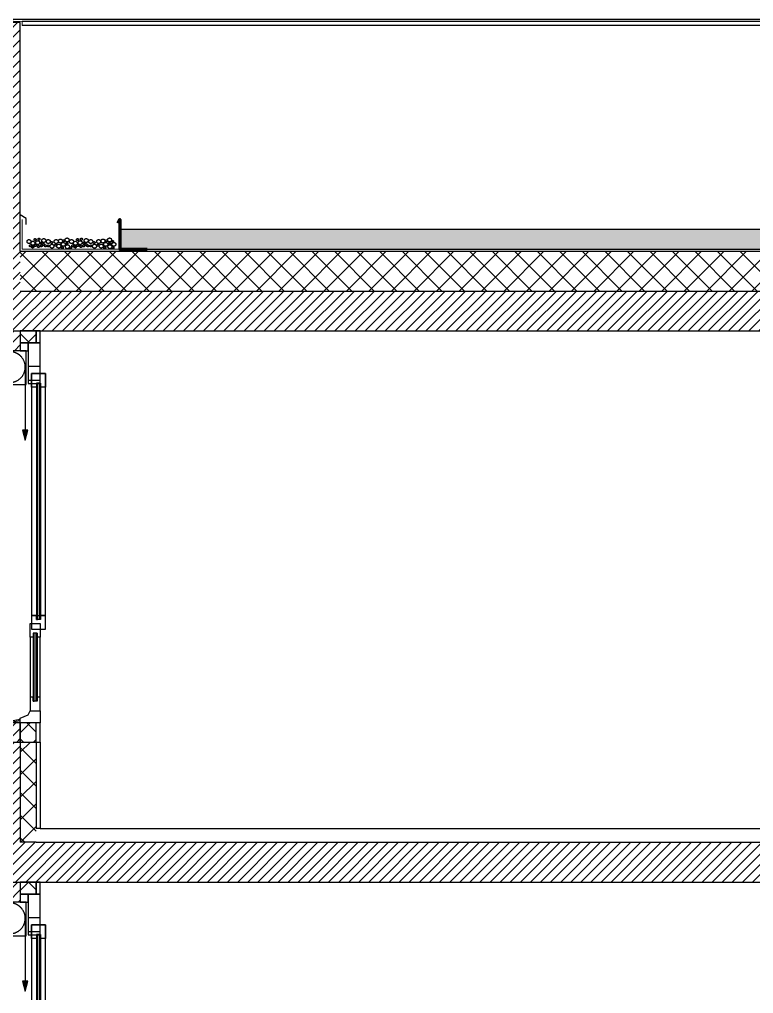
# Model space of a CAD drawing. Header units: centimetres. Extents: x -35664 to 50682, y -23001 to 23705.
# Drawn here: x 2920 to 3288.8, y -20301.9 to -19812.4 of the extents above; entities that cross this region are included whole.
import ezdxf

# ---------------------------------------------------------------- set-up
doc = ezdxf.new("R2010")
doc.units = ezdxf.units.CM
doc.linetypes.add('VW-02', pattern=[0.69435, 0.48607, -0.20828])
for name, color, linetype in [('B GÈnÈral_Hatch', 252, 'Continuous'), ('B Général', 252, 'Continuous'), ('GÈnÈral_Hatch', 252, 'Continuous'), ('Général', 252, 'Continuous'), ('prlm-Coupe', 252, 'Continuous')]:
    doc.layers.add(name, color=color, linetype=linetype)
pattern_1 = [(45, (-23116.8977, 10090.366), (2.4253472, -2.6458333), [])]
pattern_2 = [(45, (0, 0), (-5.65685, 5.65685), []), (135, (0, 0), (5.65685, 5.65685), [])]
pattern_3 = [(45, (0, 0), (2.42535, -2.64583), [])]

# ---------------------------------------------------------------- blocks, each defined once
blk = doc.blocks.new('B 90.F 170 (2D)')
at = {"layer": 'B GÈnÈral_Hatch', "linetype": 'Continuous'}
h = blk.add_hatch(dxfattribs=at)
h.set_pattern_fill('02_ISOLANT', color=256, style=0, pattern_type=2)
h.set_pattern_definition(pattern_2)
h.paths.add_polyline_path([(-116.7, 17), (-89.7, 17), (-89.7, 8), (-106.7, 8), (-106.7, 9), (-116.7, 9)])
for points in [[(-89.7, 9), (-89.8, 9), (-89.8, 7.6), (-106.6, 7.6), (-106.6, 9.1), (-116.7, 9.1), (-116.7, 9), (-106.7, 9), (-106.7, 7.5), (-89.7, 7.5)], [(-66.85, -8.15), (-61.85, -9.49), (-66.85, -10.83)], [(35.26, -13.43), (69.4, -13.43), (69.4, -13.93), (35.26, -13.93)], [(-90.4, -15.1), (28.33, -15.1), (28.33, -15.6), (-90.4, -15.6)], [(-90.4, -17.1), (28.33, -17.1), (28.33, -16.6), (-90.4, -16.6)], [(35.26, -15.43), (69.4, -15.43), (69.4, -14.93), (35.26, -14.93)]]:
    blk.add_hatch(color=250, dxfattribs=at).paths.add_polyline_path(points)
at = {"layer": 'B GÈnÈral_Hatch', "linetype": 'Continuous', "lineweight": 18}
h = blk.add_hatch(dxfattribs=at)
h.set_pattern_fill('50_BETON', color=256, style=0, pattern_type=2)
h.set_pattern_definition(pattern_3)
h.paths.add_polyline_path([(-116.7, -7), (-106.7, -7), (-106.7, 9), (-116.7, 9)])
at = {"layer": 'B GÈnÈral_Hatch', "linetype": 'Continuous'}
h = blk.add_hatch(dxfattribs=at)
h.set_pattern_fill('02_ISOLANT', color=256, style=0, pattern_type=2)
h.set_pattern_definition(pattern_2)
h.paths.add_polyline_path([(-116.7, -15), (-116.7, -7), (-110.7, -7), (-110.7, -15)])
at = {"layer": 'GÈnÈral_Hatch', "linetype": 'Continuous'}
h = blk.add_hatch(dxfattribs=at)
h.set_pattern_fill('02_ISOLANT', color=256, style=0, pattern_type=2)
h.set_pattern_definition(pattern_2)
h.paths.add_polyline_path([(89.95, 9), (84.33, 9), (85.44, 17), (89.95, 17)])
at = {"layer": 'GÈnÈral_Hatch', "linetype": 'Continuous', "lineweight": 18}
h = blk.add_hatch(dxfattribs=at)
h.set_pattern_fill('50_BETON', color=256, style=0, pattern_type=2)
h.set_pattern_definition(pattern_3)
h.paths.add_polyline_path([(89.95, -7), (80.3, -7), (80.29, -3), (82.89, -1.5), (84.33, 9), (89.95, 9)])
at = {"layer": 'GÈnÈral_Hatch', "linetype": 'Continuous'}
h = blk.add_hatch(dxfattribs=at)
h.set_pattern_fill('02_ISOLANT', color=256, style=0, pattern_type=2)
h.set_pattern_definition(pattern_2)
h.paths.add_polyline_path([(89.95, -15), (80.3, -15), (80.3, -7), (89.95, -7)])
at = {"layer": 'B Général', "linetype": 'VW-02', "ltscale": 25.4}
for p, q in [((-99.45, -1.75), (-97.45, -1.75)), ((-98.45, -0.75), (-98.45, -2.75))]:
    blk.add_line(p, q, dxfattribs=at)
at = {"layer": 'B Général', "linetype": 'Continuous'}
for p, q in [((-110.7, -7), (-110.7, -17)), ((-98.55, -9.49), (-61.85, -9.49))]:
    blk.add_line(p, q, dxfattribs=at)
at = {"layer": 'B Général', "linetype": 'Continuous', "flags": 128}
for points in [[(-116.7, 17), (-89.7, 17), (-89.7, 8), (-106.7, 8), (-106.7, 9), (-116.7, 9)], [(-116.7, -7), (-106.7, -7), (-106.7, 9), (-116.7, 9)]]:
    blk.add_lwpolyline(points, dxfattribs=at)
for points in [[(79.82, -2.89), (79.09, -7), (78.63, -7), (79.44, -2.44), (81.93, -1), (84.62, 18.5), (89.95, 18.5), (88.7, 17.31), (88.01, 17.35), (88.7, 18), (85.08, 18), (82.43, -1.27)], [(-89.7, 9), (-89.8, 9), (-89.8, 7.6), (-106.6, 7.6), (-106.6, 9.1), (-116.7, 9.1), (-116.7, 9), (-106.7, 9), (-106.7, 7.5), (-89.7, 7.5), (-89.7, 9)], [(-116.7, -15), (-116.7, -7), (-110.7, -7), (-110.7, -15)], [(-110.7, -11), (-110.7, -7), (-106.7, -7), (-106.7, -11)], [(-66.85, -8.15), (-61.85, -9.49), (-66.85, -10.83)], [(-90.2, -17), (-110.7, -17), (-110.7, -11), (-90.2, -11)], [(-95.31, -12.6), (26.36, -12.6), (26.36, -19.6), (-95.31, -19.6)], [(-116.7, -17), (-116.7, -15), (-110.7, -15), (-110.7, -17)]]:
    blk.add_lwpolyline(points, close=True, dxfattribs=at)
at = {"layer": 'B Général', "linetype": 'Continuous', "lineweight": 25, "flags": 128}
blk.add_lwpolyline([(-106.7, -10), (-106.7, 7), (-89.7, 7), (-89.7, -10)], close=True, dxfattribs=at)
at = {"layer": 'B Général', "flags": 128}
for points in [[(74.3, -17), (80.3, -17), (80.3, -7), (77.89, -7), (76.3, -11), (74.3, -12)], [(-98.8, -11), (-91.87, -11), (-91.87, -17), (-98.8, -17)], [(-88.43, -15.1), (-88.43, -12.6), (-95.31, -12.6), (-95.31, -19.6), (-88.43, -19.6), (-88.43, -17.1), (-90.4, -17.1), (-90.4, -15.1)], [(26.36, -15.1), (26.36, -12.6), (33.24, -12.6), (33.24, -19.6), (26.36, -19.6), (26.36, -17.1), (28.33, -17.1), (28.33, -15.1)], [(37.24, -13.43), (37.24, -12), (30.36, -12), (30.36, -17), (37.24, -17), (37.24, -15.43), (35.26, -15.43), (35.26, -13.43)], [(35.26, -13.43), (69.4, -13.43), (69.4, -13.93), (35.26, -13.93)], [(67.42, -13.43), (67.42, -12), (74.3, -12), (74.3, -17), (67.42, -17), (67.42, -15.43), (69.4, -15.43), (69.4, -13.43)], [(-90.4, -15.1), (28.33, -15.1), (28.33, -15.6), (-90.4, -15.6)], [(-90.4, -17.1), (28.33, -17.1), (28.33, -16.6), (-90.4, -16.6)], [(35.26, -15.43), (69.4, -15.43), (69.4, -14.93), (35.26, -14.93)]]:
    blk.add_lwpolyline(points, close=True, dxfattribs=at)
at = {"layer": 'B Général', "linetype": 'Continuous'}
blk.add_open_spline([(-105.23, -5.59), (-104.2, -7.39), (-100.62, -9.48), (-96.47, -9.5), (-92.87, -7.45), (-90.78, -3.87), (-90.76, 0.28), (-92.81, 3.88), (-96.39, 5.98), (-100.54, 6), (-104.14, 3.94), (-106.23, 0.36), (-106.26, -3.79), (-105.23, -5.59)], degree=2, dxfattribs=at)
at = {"layer": 'Général', "linetype": 'Continuous'}
for p, q in [((-89.7, 17), (85.44, 17)), ((37.24, -12), (67.42, -12)), ((67.42, -17), (37.24, -17)), ((87.43, -15), (80.3, -15)), ((89.95, -17), (80.3, -17))]:
    blk.add_line(p, q, dxfattribs=at)
at = {"layer": 'Général', "linetype": 'Continuous', "flags": 128}
for points in [[(89.95, 9), (84.33, 9), (85.44, 17), (89.95, 17)], [(89.95, -7), (80.3, -7), (80.29, -3), (82.89, -1.5), (84.33, 9), (89.95, 9)], [(89.95, -15), (80.3, -15), (80.3, -7), (89.95, -7)]]:
    blk.add_lwpolyline(points, dxfattribs=at)
blk = doc.blocks.new('B 90.Groupe-901-1')
at = {"layer": 'B Général', "linetype": 'Continuous'}
for points in [[(2930.58, -12540.61), (2930.35, -12540.47), (2929.82, -12540.47), (2929.36, -12540.74), (2929.1, -12541.2), (2929.1, -12541.74), (2929.36, -12542.2), (2929.82, -12542.47), (2930.35, -12542.47), (2930.81, -12542.2), (2931.08, -12541.74), (2931.08, -12541.2), (2930.81, -12540.74), (2930.58, -12540.61)], [(2933.4, -12540.04), (2933.29, -12539.97), (2933.02, -12539.97), (2932.79, -12540.11), (2932.66, -12540.34), (2932.66, -12540.61), (2932.79, -12540.84), (2933.02, -12540.97), (2933.29, -12540.97), (2933.52, -12540.84), (2933.65, -12540.61), (2933.65, -12540.34), (2933.52, -12540.11), (2933.4, -12540.04)], [(2935.36, -12539.84), (2935.25, -12539.77), (2934.98, -12539.77), (2934.75, -12539.91), (2934.62, -12540.14), (2934.62, -12540.41), (2934.75, -12540.64), (2934.98, -12540.77), (2935.25, -12540.77), (2935.48, -12540.64), (2935.61, -12540.41), (2935.61, -12540.14), (2935.48, -12539.91), (2935.36, -12539.84)], [(2938.01, -12540.11), (2937.78, -12539.97), (2937.25, -12539.97), (2936.79, -12540.24), (2936.52, -12540.7), (2936.52, -12541.24), (2936.79, -12541.7), (2937.25, -12541.97), (2937.78, -12541.97), (2938.24, -12541.7), (2938.5, -12541.24), (2938.5, -12540.7), (2938.24, -12540.24), (2938.01, -12540.11)], [(2940.28, -12540.61), (2940.05, -12540.47), (2939.52, -12540.47), (2939.06, -12540.74), (2938.8, -12541.2), (2938.8, -12541.74), (2939.06, -12542.2), (2939.52, -12542.47), (2940.05, -12542.47), (2940.51, -12542.2), (2940.78, -12541.74), (2940.78, -12541.2), (2940.51, -12540.74), (2940.28, -12540.61)], [(2944.24, -12540.61), (2944.01, -12540.47), (2943.48, -12540.47), (2943.02, -12540.74), (2942.76, -12541.2), (2942.76, -12541.74), (2943.02, -12542.2), (2943.48, -12542.47), (2944.01, -12542.47), (2944.47, -12542.2), (2944.73, -12541.74), (2944.73, -12541.2), (2944.47, -12540.74), (2944.24, -12540.61)], [(2946.42, -12540.34), (2946.19, -12540.21), (2945.66, -12540.21), (2945.2, -12540.47), (2944.93, -12540.94), (2944.93, -12541.47), (2945.2, -12541.94), (2945.66, -12542.21), (2946.19, -12542.21), (2946.65, -12541.94), (2946.91, -12541.47), (2946.91, -12540.94), (2946.65, -12540.47), (2946.42, -12540.34)], [(2947.85, -12540.64), (2947.74, -12540.57), (2947.47, -12540.57), (2947.24, -12540.71), (2947.11, -12540.94), (2947.11, -12541.21), (2947.24, -12541.44), (2947.47, -12541.57), (2947.74, -12541.57), (2947.97, -12541.44), (2948.1, -12541.21), (2948.1, -12540.94), (2947.97, -12540.71), (2947.85, -12540.64)], [(2949.74, -12539.81), (2949.51, -12539.67), (2948.98, -12539.67), (2948.52, -12539.94), (2948.25, -12540.4), (2948.25, -12540.94), (2948.52, -12541.4), (2948.98, -12541.67), (2949.51, -12541.67), (2949.97, -12541.4), (2950.23, -12540.94), (2950.23, -12540.4), (2949.97, -12539.94), (2949.74, -12539.81)], [(2951.93, -12540.61), (2951.7, -12540.47), (2951.17, -12540.47), (2950.71, -12540.74), (2950.44, -12541.2), (2950.44, -12541.74), (2950.71, -12542.2), (2951.17, -12542.47), (2951.7, -12542.47), (2952.16, -12542.2), (2952.42, -12541.74), (2952.42, -12541.2), (2952.16, -12540.74), (2951.93, -12540.61)], [(2954.75, -12540.04), (2954.63, -12539.97), (2954.37, -12539.97), (2954.14, -12540.11), (2954.01, -12540.34), (2954.01, -12540.61), (2954.14, -12540.84), (2954.37, -12540.97), (2954.63, -12540.97), (2954.86, -12540.84), (2954.99, -12540.61), (2954.99, -12540.34), (2954.86, -12540.11), (2954.75, -12540.04)], [(2956.71, -12539.84), (2956.59, -12539.77), (2956.33, -12539.77), (2956.1, -12539.91), (2955.96, -12540.14), (2955.96, -12540.41), (2956.1, -12540.64), (2956.33, -12540.77), (2956.59, -12540.77), (2956.82, -12540.64), (2956.95, -12540.41), (2956.95, -12540.14), (2956.82, -12539.91), (2956.71, -12539.84)], [(2959.35, -12540.11), (2959.12, -12539.97), (2958.59, -12539.97), (2958.13, -12540.24), (2957.86, -12540.7), (2957.86, -12541.24), (2958.13, -12541.7), (2958.59, -12541.97), (2959.12, -12541.97), (2959.58, -12541.7), (2959.84, -12541.24), (2959.84, -12540.7), (2959.58, -12540.24), (2959.35, -12540.11)], [(2961.63, -12540.61), (2961.4, -12540.47), (2960.87, -12540.47), (2960.41, -12540.74), (2960.14, -12541.2), (2960.14, -12541.74), (2960.41, -12542.2), (2960.87, -12542.47), (2961.4, -12542.47), (2961.85, -12542.2), (2962.12, -12541.74), (2962.12, -12541.2), (2961.85, -12540.74), (2961.63, -12540.61)], [(2965.58, -12540.61), (2965.35, -12540.47), (2964.82, -12540.47), (2964.36, -12540.74), (2964.1, -12541.2), (2964.1, -12541.74), (2964.36, -12542.2), (2964.82, -12542.47), (2965.35, -12542.47), (2965.81, -12542.2), (2966.08, -12541.74), (2966.08, -12541.2), (2965.81, -12540.74), (2965.58, -12540.61)], [(2967.76, -12540.34), (2967.53, -12540.21), (2967, -12540.21), (2966.54, -12540.47), (2966.28, -12540.94), (2966.28, -12541.47), (2966.54, -12541.94), (2967, -12542.21), (2967.53, -12542.21), (2967.99, -12541.94), (2968.26, -12541.47), (2968.26, -12540.94), (2967.99, -12540.47), (2967.76, -12540.34)], [(2969.2, -12540.64), (2969.08, -12540.57), (2968.82, -12540.57), (2968.59, -12540.71), (2968.45, -12540.94), (2968.45, -12541.21), (2968.59, -12541.44), (2968.82, -12541.57), (2969.08, -12541.57), (2969.31, -12541.44), (2969.44, -12541.21), (2969.44, -12540.94), (2969.31, -12540.71), (2969.2, -12540.64)], [(2971.08, -12539.81), (2970.85, -12539.67), (2970.32, -12539.67), (2969.86, -12539.94), (2969.6, -12540.4), (2969.6, -12540.94), (2969.86, -12541.4), (2970.32, -12541.67), (2970.85, -12541.67), (2971.31, -12541.4), (2971.57, -12540.94), (2971.57, -12540.4), (2971.31, -12539.94), (2971.08, -12539.81)], [(2972.26, -12540.94), (2972.15, -12540.87), (2971.88, -12540.87), (2971.65, -12541.01), (2971.52, -12541.24), (2971.52, -12541.51), (2971.65, -12541.74), (2971.88, -12541.87), (2972.15, -12541.87), (2972.38, -12541.74), (2972.51, -12541.51), (2972.51, -12541.24), (2972.38, -12541.01), (2972.26, -12540.94)], [(2931, -12543.17), (2930.89, -12543.11), (2930.62, -12543.11), (2930.4, -12543.24), (2930.26, -12543.47), (2930.26, -12543.74), (2930.4, -12543.97), (2930.62, -12544.11), (2930.89, -12544.11), (2931.12, -12543.97), (2931.25, -12543.74), (2931.25, -12543.47), (2931.12, -12543.24), (2931, -12543.17)], [(2932.56, -12541.45), (2932.33, -12541.32), (2931.8, -12541.32), (2931.34, -12541.59), (2931.08, -12542.05), (2931.08, -12542.59), (2931.34, -12543.05), (2931.8, -12543.32), (2932.33, -12543.32), (2932.79, -12543.05), (2933.06, -12542.59), (2933.06, -12542.05), (2932.79, -12541.59), (2932.56, -12541.45)], [(2932.22, -12543.79), (2932.1, -12543.72), (2931.84, -12543.72), (2931.61, -12543.86), (2931.47, -12544.09), (2931.47, -12544.36), (2931.61, -12544.59), (2931.84, -12544.72), (2932.1, -12544.72), (2932.33, -12544.59), (2932.46, -12544.36), (2932.46, -12544.09), (2932.33, -12543.86), (2932.22, -12543.79)], [(2933.5, -12543.04), (2933.39, -12542.97), (2933.12, -12542.97), (2932.89, -12543.11), (2932.76, -12543.34), (2932.76, -12543.61), (2932.89, -12543.84), (2933.12, -12543.97), (2933.39, -12543.97), (2933.62, -12543.84), (2933.75, -12543.61), (2933.75, -12543.34), (2933.62, -12543.11), (2933.5, -12543.04)], [(2934.94, -12541.18), (2934.71, -12541.05), (2934.18, -12541.05), (2933.72, -12541.32), (2933.45, -12541.78), (2933.45, -12542.32), (2933.72, -12542.78), (2934.18, -12543.05), (2934.71, -12543.05), (2935.17, -12542.78), (2935.43, -12542.32), (2935.43, -12541.78), (2935.17, -12541.32), (2934.94, -12541.18)], [(2935.09, -12543.54), (2934.97, -12543.47), (2934.71, -12543.47), (2934.48, -12543.61), (2934.34, -12543.84), (2934.34, -12544.11), (2934.48, -12544.34), (2934.71, -12544.47), (2934.97, -12544.47), (2935.2, -12544.34), (2935.33, -12544.11), (2935.33, -12543.84), (2935.2, -12543.61), (2935.09, -12543.54)], [(2936.37, -12541.79), (2936.26, -12541.72), (2935.99, -12541.72), (2935.76, -12541.86), (2935.63, -12542.09), (2935.63, -12542.36), (2935.76, -12542.59), (2935.99, -12542.72), (2936.26, -12542.72), (2936.49, -12542.59), (2936.62, -12542.36), (2936.62, -12542.09), (2936.49, -12541.86), (2936.37, -12541.79)], [(2936.47, -12543.24), (2936.36, -12543.17), (2936.09, -12543.17), (2935.86, -12543.31), (2935.73, -12543.54), (2935.73, -12543.81), (2935.86, -12544.04), (2936.09, -12544.17), (2936.36, -12544.17), (2936.59, -12544.04), (2936.72, -12543.81), (2936.72, -12543.54), (2936.59, -12543.31), (2936.47, -12543.24)], [(2937.66, -12542.54), (2937.54, -12542.47), (2937.28, -12542.47), (2937.05, -12542.61), (2936.92, -12542.84), (2936.92, -12543.11), (2937.05, -12543.34), (2937.28, -12543.47), (2937.54, -12543.47), (2937.77, -12543.34), (2937.91, -12543.11), (2937.91, -12542.84), (2937.77, -12542.61), (2937.66, -12542.54)], [(2938.55, -12543.24), (2938.43, -12543.17), (2938.17, -12543.17), (2937.94, -12543.31), (2937.81, -12543.54), (2937.81, -12543.81), (2937.94, -12544.04), (2938.17, -12544.17), (2938.43, -12544.17), (2938.66, -12544.04), (2938.8, -12543.81), (2938.8, -12543.54), (2938.66, -12543.31), (2938.55, -12543.24)], [(2940.03, -12543.24), (2939.92, -12543.17), (2939.65, -12543.17), (2939.42, -12543.31), (2939.29, -12543.54), (2939.29, -12543.81), (2939.42, -12544.04), (2939.65, -12544.17), (2939.92, -12544.17), (2940.15, -12544.04), (2940.28, -12543.81), (2940.28, -12543.54), (2940.15, -12543.31), (2940.03, -12543.24)], [(2942.13, -12542.95), (2941.9, -12542.81), (2941.37, -12542.81), (2940.91, -12543.08), (2940.65, -12543.54), (2940.65, -12544.08), (2940.91, -12544.54), (2941.37, -12544.81), (2941.9, -12544.81), (2942.36, -12544.54), (2942.63, -12544.08), (2942.63, -12543.54), (2942.36, -12543.08), (2942.13, -12542.95)], [(2941.72, -12541.54), (2941.6, -12541.47), (2941.34, -12541.47), (2941.11, -12541.61), (2940.97, -12541.84), (2940.97, -12542.11), (2941.11, -12542.34), (2941.34, -12542.47), (2941.6, -12542.47), (2941.83, -12542.34), (2941.96, -12542.11), (2941.96, -12541.84), (2941.83, -12541.61), (2941.72, -12541.54)], [(2943.7, -12542.84), (2943.58, -12542.77), (2943.32, -12542.77), (2943.09, -12542.91), (2942.95, -12543.14), (2942.95, -12543.41), (2943.09, -12543.64), (2943.32, -12543.77), (2943.58, -12543.77), (2943.81, -12543.64), (2943.94, -12543.41), (2943.94, -12543.14), (2943.81, -12542.91), (2943.7, -12542.84)], [(2945.54, -12542.91), (2945.31, -12542.77), (2944.78, -12542.77), (2944.32, -12543.04), (2944.05, -12543.5), (2944.05, -12544.04), (2944.32, -12544.5), (2944.78, -12544.77), (2945.31, -12544.77), (2945.77, -12544.5), (2946.03, -12544.04), (2946.03, -12543.5), (2945.77, -12543.04), (2945.54, -12542.91)], [(2947.8, -12542.01), (2947.57, -12541.87), (2947.04, -12541.87), (2946.58, -12542.14), (2946.32, -12542.6), (2946.32, -12543.14), (2946.58, -12543.6), (2947.04, -12543.87), (2947.57, -12543.87), (2948.03, -12543.6), (2948.3, -12543.14), (2948.3, -12542.6), (2948.03, -12542.14), (2947.8, -12542.01)], [(2947.06, -12544.14), (2946.95, -12544.07), (2946.68, -12544.07), (2946.45, -12544.21), (2946.32, -12544.44), (2946.32, -12544.71), (2946.45, -12544.94), (2946.68, -12545.07), (2946.95, -12545.07), (2947.18, -12544.94), (2947.31, -12544.71), (2947.31, -12544.44), (2947.18, -12544.21), (2947.06, -12544.14)], [(2949.89, -12543.21), (2949.66, -12543.07), (2949.13, -12543.07), (2948.67, -12543.34), (2948.4, -12543.8), (2948.4, -12544.34), (2948.67, -12544.8), (2949.13, -12545.07), (2949.66, -12545.07), (2950.12, -12544.8), (2950.38, -12544.34), (2950.38, -12543.8), (2950.12, -12543.34), (2949.89, -12543.21)], [(2949.37, -12541.94), (2949.26, -12541.87), (2948.99, -12541.87), (2948.76, -12542.01), (2948.63, -12542.24), (2948.63, -12542.51), (2948.76, -12542.74), (2948.99, -12542.87), (2949.26, -12542.87), (2949.49, -12542.74), (2949.62, -12542.51), (2949.62, -12542.24), (2949.49, -12542.01), (2949.37, -12541.94)], [(2951.16, -12544.14), (2951.04, -12544.07), (2950.78, -12544.07), (2950.55, -12544.21), (2950.42, -12544.44), (2950.42, -12544.71), (2950.55, -12544.94), (2950.78, -12545.07), (2951.04, -12545.07), (2951.27, -12544.94), (2951.41, -12544.71), (2951.41, -12544.44), (2951.27, -12544.21), (2951.16, -12544.14)], [(2952.35, -12543.17), (2952.23, -12543.11), (2951.97, -12543.11), (2951.74, -12543.24), (2951.61, -12543.47), (2951.61, -12543.74), (2951.74, -12543.97), (2951.97, -12544.11), (2952.23, -12544.11), (2952.46, -12543.97), (2952.6, -12543.74), (2952.6, -12543.47), (2952.46, -12543.24), (2952.35, -12543.17)], [(2953.91, -12541.45), (2953.68, -12541.32), (2953.15, -12541.32), (2952.69, -12541.59), (2952.42, -12542.05), (2952.42, -12542.59), (2952.69, -12543.05), (2953.15, -12543.32), (2953.68, -12543.32), (2954.14, -12543.05), (2954.4, -12542.59), (2954.4, -12542.05), (2954.14, -12541.59), (2953.91, -12541.45)], [(2953.56, -12543.79), (2953.45, -12543.72), (2953.18, -12543.72), (2952.95, -12543.86), (2952.82, -12544.09), (2952.82, -12544.36), (2952.95, -12544.59), (2953.18, -12544.72), (2953.45, -12544.72), (2953.67, -12544.59), (2953.81, -12544.36), (2953.81, -12544.09), (2953.67, -12543.86), (2953.56, -12543.79)], [(2954.85, -12543.04), (2954.73, -12542.97), (2954.47, -12542.97), (2954.24, -12543.11), (2954.1, -12543.34), (2954.1, -12543.61), (2954.24, -12543.84), (2954.47, -12543.97), (2954.73, -12543.97), (2954.96, -12543.84), (2955.09, -12543.61), (2955.09, -12543.34), (2954.96, -12543.11), (2954.85, -12543.04)], [(2956.28, -12541.18), (2956.05, -12541.05), (2955.52, -12541.05), (2955.06, -12541.32), (2954.8, -12541.78), (2954.8, -12542.32), (2955.06, -12542.78), (2955.52, -12543.05), (2956.05, -12543.05), (2956.51, -12542.78), (2956.78, -12542.32), (2956.78, -12541.78), (2956.51, -12541.32), (2956.28, -12541.18)], [(2956.43, -12543.54), (2956.31, -12543.47), (2956.05, -12543.47), (2955.82, -12543.61), (2955.69, -12543.84), (2955.69, -12544.11), (2955.82, -12544.34), (2956.05, -12544.47), (2956.31, -12544.47), (2956.54, -12544.34), (2956.68, -12544.11), (2956.68, -12543.84), (2956.54, -12543.61), (2956.43, -12543.54)], [(2957.72, -12541.79), (2957.6, -12541.72), (2957.34, -12541.72), (2957.11, -12541.86), (2956.97, -12542.09), (2956.97, -12542.36), (2957.11, -12542.59), (2957.34, -12542.72), (2957.6, -12542.72), (2957.83, -12542.59), (2957.96, -12542.36), (2957.96, -12542.09), (2957.83, -12541.86), (2957.72, -12541.79)], [(2957.82, -12543.24), (2957.7, -12543.17), (2957.44, -12543.17), (2957.21, -12543.31), (2957.07, -12543.54), (2957.07, -12543.81), (2957.21, -12544.04), (2957.44, -12544.17), (2957.7, -12544.17), (2957.93, -12544.04), (2958.06, -12543.81), (2958.06, -12543.54), (2957.93, -12543.31), (2957.82, -12543.24)], [(2959, -12542.54), (2958.89, -12542.47), (2958.62, -12542.47), (2958.39, -12542.61), (2958.26, -12542.84), (2958.26, -12543.11), (2958.39, -12543.34), (2958.62, -12543.47), (2958.89, -12543.47), (2959.12, -12543.34), (2959.25, -12543.11), (2959.25, -12542.84), (2959.12, -12542.61), (2959, -12542.54)], [(2959.89, -12543.24), (2959.78, -12543.17), (2959.51, -12543.17), (2959.28, -12543.31), (2959.15, -12543.54), (2959.15, -12543.81), (2959.28, -12544.04), (2959.51, -12544.17), (2959.78, -12544.17), (2960.01, -12544.04), (2960.14, -12543.81), (2960.14, -12543.54), (2960.01, -12543.31), (2959.89, -12543.24)], [(2961.38, -12543.24), (2961.26, -12543.17), (2961, -12543.17), (2960.77, -12543.31), (2960.64, -12543.54), (2960.64, -12543.81), (2960.77, -12544.04), (2961, -12544.17), (2961.26, -12544.17), (2961.49, -12544.04), (2961.63, -12543.81), (2961.63, -12543.54), (2961.49, -12543.31), (2961.38, -12543.24)], [(2963.48, -12542.95), (2963.25, -12542.81), (2962.72, -12542.81), (2962.26, -12543.08), (2961.99, -12543.54), (2961.99, -12544.08), (2962.26, -12544.54), (2962.72, -12544.81), (2963.25, -12544.81), (2963.71, -12544.54), (2963.97, -12544.08), (2963.97, -12543.54), (2963.71, -12543.08), (2963.48, -12542.95)], [(2963.06, -12541.54), (2962.95, -12541.47), (2962.68, -12541.47), (2962.45, -12541.61), (2962.32, -12541.84), (2962.32, -12542.11), (2962.45, -12542.34), (2962.68, -12542.47), (2962.95, -12542.47), (2963.17, -12542.34), (2963.31, -12542.11), (2963.31, -12541.84), (2963.17, -12541.61), (2963.06, -12541.54)], [(2965.04, -12542.84), (2964.92, -12542.77), (2964.66, -12542.77), (2964.43, -12542.91), (2964.3, -12543.14), (2964.3, -12543.41), (2964.43, -12543.64), (2964.66, -12543.77), (2964.92, -12543.77), (2965.15, -12543.64), (2965.29, -12543.41), (2965.29, -12543.14), (2965.15, -12542.91), (2965.04, -12542.84)], [(2966.88, -12542.91), (2966.65, -12542.77), (2966.12, -12542.77), (2965.66, -12543.04), (2965.4, -12543.5), (2965.4, -12544.04), (2965.66, -12544.5), (2966.12, -12544.77), (2966.65, -12544.77), (2967.11, -12544.5), (2967.38, -12544.04), (2967.38, -12543.5), (2967.11, -12543.04), (2966.88, -12542.91)], [(2969.15, -12542.01), (2968.92, -12541.87), (2968.39, -12541.87), (2967.93, -12542.14), (2967.66, -12542.6), (2967.66, -12543.14), (2967.93, -12543.6), (2968.39, -12543.87), (2968.92, -12543.87), (2969.38, -12543.6), (2969.64, -12543.14), (2969.64, -12542.6), (2969.38, -12542.14), (2969.15, -12542.01)], [(2968.4, -12544.14), (2968.29, -12544.07), (2968.02, -12544.07), (2967.79, -12544.21), (2967.66, -12544.44), (2967.66, -12544.71), (2967.79, -12544.94), (2968.02, -12545.07), (2968.29, -12545.07), (2968.52, -12544.94), (2968.65, -12544.71), (2968.65, -12544.44), (2968.52, -12544.21), (2968.4, -12544.14)], [(2971.23, -12543.21), (2971, -12543.07), (2970.47, -12543.07), (2970.01, -12543.34), (2969.75, -12543.8), (2969.75, -12544.34), (2970.01, -12544.8), (2970.47, -12545.07), (2971, -12545.07), (2971.46, -12544.8), (2971.73, -12544.34), (2971.73, -12543.8), (2971.46, -12543.34), (2971.23, -12543.21)], [(2970.72, -12541.94), (2970.6, -12541.87), (2970.34, -12541.87), (2970.11, -12542.01), (2969.98, -12542.24), (2969.98, -12542.51), (2970.11, -12542.74), (2970.34, -12542.87), (2970.6, -12542.87), (2970.83, -12542.74), (2970.97, -12542.51), (2970.97, -12542.24), (2970.83, -12542.01), (2970.72, -12541.94)], [(2973.21, -12542.01), (2972.98, -12541.87), (2972.45, -12541.87), (2971.99, -12542.14), (2971.73, -12542.6), (2971.73, -12543.14), (2971.99, -12543.6), (2972.45, -12543.87), (2972.98, -12543.87), (2973.44, -12543.6), (2973.71, -12543.14), (2973.71, -12542.6), (2973.44, -12542.14), (2973.21, -12542.01)], [(2972.5, -12544.14), (2972.39, -12544.07), (2972.12, -12544.07), (2971.89, -12544.21), (2971.76, -12544.44), (2971.76, -12544.71), (2971.89, -12544.94), (2972.12, -12545.07), (2972.39, -12545.07), (2972.62, -12544.94), (2972.75, -12544.71), (2972.75, -12544.44), (2972.62, -12544.21), (2972.5, -12544.14)]]:
    blk.add_open_spline(points, degree=2, dxfattribs=at)
blk = doc.blocks.new('A$C373B78D5')
at = {"layer": 'B GÈnÈral_Hatch', "linetype": 'Continuous', "lineweight": 18}
h = blk.add_hatch(dxfattribs=at)
h.set_pattern_fill('50_BETON', color=256, style=0, pattern_type=2)
h.set_pattern_definition(pattern_1)
h.paths.add_polyline_path([(-20207.19, -2341), (-20207.19, -2476), (-20191.19, -2476), (-20191.19, -2341)])
at = {"layer": 'B GÈnÈral_Hatch', "linetype": 'Continuous'}
h = blk.add_hatch(dxfattribs=at)
h.set_pattern_fill('H_SABLE', color=256, scale=0.030748, style=0, pattern_type=2)
h.set_pattern_definition([(45, (24590.823, -115262.277), (3.90499343, -3.90499343), [0.05522495, -5.46726973]), (45, (24590.132, -115264.072), (3.90499343, -3.90499343), [0.05522495, -5.46726973]), (45, (24591.75, -115263.817), (3.90499343, -3.90499343), [0.05522495, -5.46726973]), (45, (24587.7375, -115262.8907), (3.90499343, -3.90499343), [0.05522495, -5.46726973]), (45, (24588.9226, -115264.6135), (3.90499343, -3.90499343), [0.05522495, -5.46726973]), (45, (24589.817, -115265.539), (3.90499343, -3.90499343), [0.05522495, -5.46726973]), (45, (24591.156, -115264.8356), (3.90499343, -3.90499343), [0.05522495, -5.46726973]), (45, (24589.9954, -115260.385), (3.90499343, -3.90499343), [0.05522495, -5.46726973]), (45, (24592.4037, -115263.366), (3.90499343, -3.90499343), [0.13806237, -5.3844323]), (45, (24589.8065, -115261.9077), (3.90499343, -3.90499343), [0.05522495, -5.46726973]), (45, (24587.854, -115264.573), (3.90499343, -3.90499343), [0.05522495, -5.46726973]), (45, (24588.7794, -115261.739), (3.90499343, -3.90499343), [0.13806237, -5.3844323]), (45, (24590.4686, -115266.6206), (3.90499343, -3.90499343), [0.05522495, -5.46726973]), (45, (24589.5833, -115263.317), (3.90499343, -3.90499343), [0.13806237, -5.3844323]), (45, (24588.595, -115266.187), (3.90499343, -3.90499343), [0.13806237, -5.3844323])])
h.paths.add_polyline_path([(-20141.19, -2445), (-20141.19, -2455), (-19527.98, -2455), (-19527.98, -2445)])
h = blk.add_hatch(dxfattribs=at)
h.set_pattern_fill('02_ISOLANT', color=256, angle=-180, style=0, pattern_type=2)
h.set_pattern_definition([(225, (-23116.898, 10090.366), (5.6568542, -5.6568542), []), (315, (-23116.898, 10090.366), (-5.6568542, -5.6568542), [])])
h.paths.add_polyline_path([(-19477.98, -2476), (-19477.98, -2456), (-20191.19, -2456), (-20191.19, -2476)])
at = {"layer": 'B GÈnÈral_Hatch', "linetype": 'Continuous', "lineweight": 18}
h = blk.add_hatch(dxfattribs=at)
h.set_pattern_fill('50_BETON', color=256, style=0, pattern_type=2)
h.set_pattern_definition(pattern_1)
h.paths.add_polyline_path([(-19477.98, -2496), (-19461.98, -2476), (-20207.19, -2476), (-20191.19, -2496)])
h = blk.add_hatch(dxfattribs=at)
h.set_pattern_fill('50_BETON', color=256, style=0, pattern_type=2)
h.set_pattern_definition(pattern_1)
h.paths.add_polyline_path([(-20207.19, -2496), (-20191.19, -2496), (-20207.19, -2476)])
h = blk.add_hatch(dxfattribs=at)
h.set_pattern_fill('50_BETON', color=256, style=0, pattern_type=2)
h.set_pattern_definition(pattern_1)
h.paths.add_polyline_path([(-20191.19, -2702.65), (-20207.19, -2702.65), (-20207.19, -2773.02), (-20191.19, -2773.02)])
at = {"layer": 'B GÈnÈral_Hatch', "linetype": 'Continuous'}
h = blk.add_hatch(dxfattribs=at)
h.set_pattern_fill('02_ISOLANT', color=256, angle=90, style=0, pattern_type=2)
h.set_pattern_definition([(135, (-23116.898, 10090.366), (-5.6568542, -5.6568542), []), (225, (-23116.898, 10090.366), (-5.6568542, 5.6568542), [])])
h.paths.add_polyline_path([(-20191.19, -2753), (-20183.19, -2753), (-20183.19, -2702.65), (-20191.19, -2702.65)])
at = {"layer": 'B GÈnÈral_Hatch', "linetype": 'Continuous', "lineweight": 18}
h = blk.add_hatch(dxfattribs=at)
h.set_pattern_fill('50_BETON', color=256, style=0, pattern_type=2)
h.set_pattern_definition(pattern_1)
h.paths.add_polyline_path([(-19487.98, -2753), (-20191.19, -2753), (-20191.19, -2773), (-19487.98, -2773)])
at = {"layer": 'B GÈnÈral_Hatch', "linetype": 'Continuous'}
h = blk.add_hatch(dxfattribs=at)
h.set_pattern_fill('02_ISOLANT', color=256, angle=-90, style=0, pattern_type=2)
h.set_pattern_definition([(315.000006, (-23116.898, 10090.366), (5.6568536, 5.656855), []), (45.000006, (-23116.898, 10090.366), (5.656855, -5.6568536), [])])
h.paths.add_polyline_path([(-20183.19, -2773), (-20191.19, -2773), (-20191.19, -2773.02), (-20183.19, -2773.02)])
at = {"layer": 'B Général', "linetype": 'Continuous'}
for p, q in [((-19452.98, -2339.5), (-20215.07, -2339.5)), ((-20191.19, -2341), (-20215.19, -2341)), ((-20191.19, -2456), (-20191.19, -2341)), ((-20191.19, -2456), (-20191.19, -2341)), ((-19478.98, -2340.5), (-20190.19, -2340.5)), ((-19478.98, -2342.5), (-20190.19, -2342.5)), ((-20191.19, -2456), (-19477.98, -2456)), ((-20191.19, -2456), (-19477.98, -2456)), ((-20191.19, -2476), (-19477.98, -2476)), ((-20215.19, -2496), (-20181.19, -2496)), ((-20181.19, -2496), (-19487.98, -2496)), ((-20181.19, -2496), (-19487.98, -2496)), ((-20215.19, -2702.65), (-20181.19, -2702.65)), ((-20191.19, -2702.65), (-20191.19, -2753)), ((-20191.19, -2702.65), (-20191.19, -2753)), ((-20183.19, -2702.65), (-20183.19, -2746)), ((-20183.19, -2702.65), (-20183.19, -2746)), ((-20181.19, -2702.65), (-20181.19, -2746)), ((-20181.19, -2702.65), (-20181.19, -2746)), ((-20181.19, -2746), (-20183.19, -2746)), ((-20181.19, -2746), (-19487.98, -2746)), ((-20181.19, -2746), (-19487.98, -2746)), ((-20183.19, -2753), (-20191.19, -2753)), ((-20183.19, -2753), (-19487.98, -2753)), ((-20215.19, -2773.02), (-20181.19, -2773.02)), ((-20191.19, -2773), (-20181.19, -2773)), ((-20191.19, -2773), (-20191.19, -2773.02)), ((-20191.19, -2773), (-20191.19, -2773.02)), ((-20183.19, -2773), (-20183.19, -2773.02)), ((-20183.19, -2773), (-20183.19, -2773.02)), ((-20181.19, -2773), (-19487.98, -2773)), ((-20181.19, -2773), (-19487.98, -2773)), ((-20181.19, -2773), (-20181.19, -2773.02)), ((-20181.19, -2773), (-20181.19, -2773.02))]:
    blk.add_line(p, q, dxfattribs=at)
at = {"layer": 'B Général', "linetype": 'Continuous', "lineweight": 18, "flags": 128}
blk.add_lwpolyline([(-20216.19, -2342.51), (-20216.19, -2339.5), (-20190.19, -2340.5), (-20190.19, -2342.5)], dxfattribs=at)
at = {"layer": 'B Général', "flags": 128}
blk.add_lwpolyline([(-20188.2, -2442.58), (-20188.19, -2439.58), (-20191.19, -2437.68), (-20191.19, -2434.58)], dxfattribs=at)
at = {"layer": 'B Général', "lineweight": 18, "flags": 128}
blk.add_lwpolyline([(-20190.19, -2440), (-20190.19, -2455), (-19478.98, -2455), (-19478.98, -2440)], dxfattribs=at)
at = {"layer": 'B Général', "linetype": 'Continuous', "lineweight": 70, "flags": 128}
blk.add_lwpolyline([(-20142.25, -2441.84), (-20141.19, -2440), (-20141.19, -2455), (-20127.49, -2455)], dxfattribs=at)
at = {"layer": 'B Général', "linetype": 'Continuous', "flags": 128}
blk.add_lwpolyline([(-20141.19, -2445), (-20141.19, -2455), (-19527.98, -2455), (-19527.98, -2445)], close=True, dxfattribs=at)
at = {"layer": 'B Général'}
blk.add_blockref('B 90.Groupe-901-1', (-23116.9, 10090.37), dxfattribs=at)
at = {"layer": 'B Général', "xscale": -1, "rotation": 90.00000000333516}
for p in [(-20198.19, -2612.7), (-20198.19, -2889.72)]:
    blk.add_blockref('B 90.F 170 (2D)', p, dxfattribs=at)

msp = doc.modelspace()

# ---------------------------------------------------------------- block references
at = {"layer": 'prlm-Coupe'}
msp.add_blockref('A$C373B78D5', (23111.623, -17472.851), dxfattribs=at)

doc.saveas('drawing.dxf')
